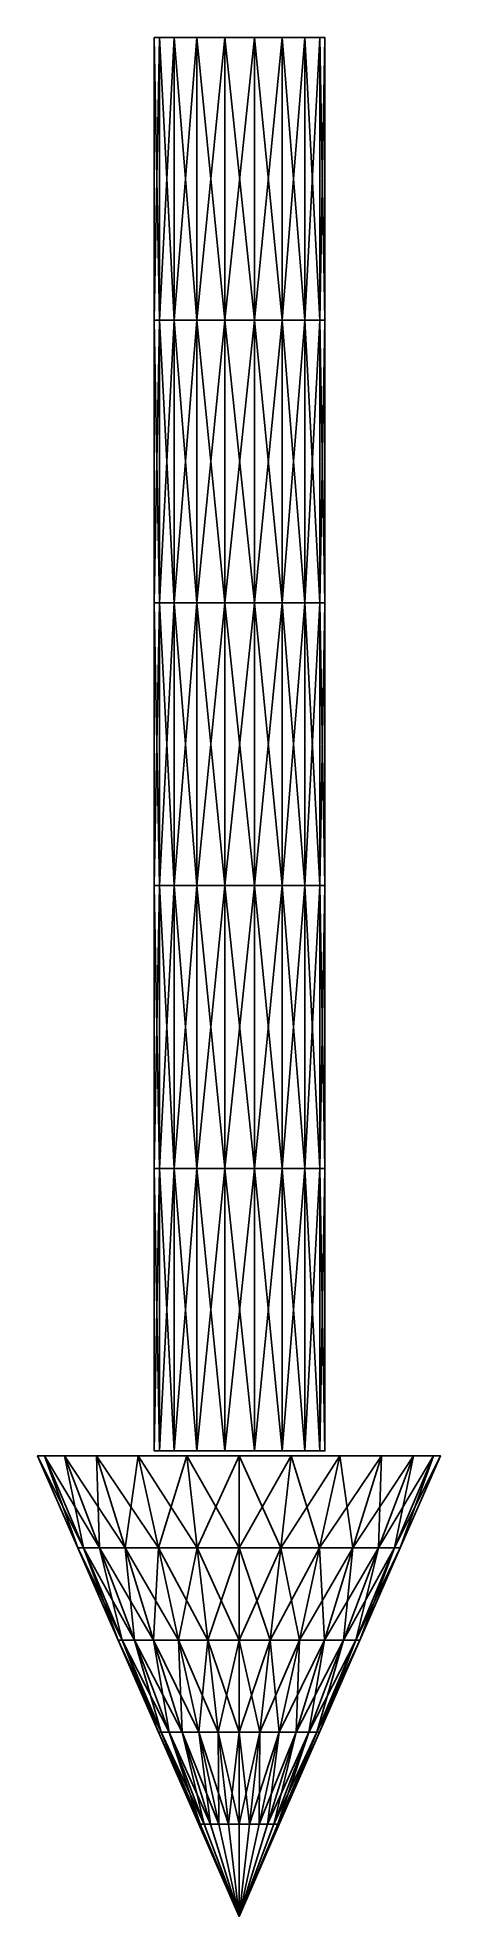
# Model space of a CAD drawing. Header units: inches. Extents: x -21 to 21, y -196 to 0.
import ezdxf

# ---------------------------------------------------------------- set-up
doc = ezdxf.new("R2010")
doc.units = ezdxf.units.IN
doc.header["$MEASUREMENT"] = 0
doc.layers.get('0').update_dxf_attribs({"color": 136, "true_color": 0x068671})

msp = doc.modelspace()

# ---------------------------------------------------------------- meshes
at = {"color": 13, "true_color": 0xe05656}
mesh = msp.add_polyface(dxfattribs=at)
corners = [(0.03, 0.04, 0.01), (8.96, 0.04, 0.01), (8.43, 0.04, 3.06), (6.87, 0.04, 5.75), (4.5, 0.04, 7.74), (1.58, 0.04, 8.8), (-1.52, 0.04, 8.8), (-4.44, 0.04, 7.74), (-6.81, 0.04, 5.75), (-8.36, 0.04, 3.06), (-8.9, 0.04, 0.01), (-8.36, 0.04, -3.05), (-6.81, 0.04, -5.74), (-4.44, 0.04, -7.73), (-1.52, 0.04, -8.79), (1.58, 0.04, -8.79), (4.5, 0.04, -7.73), (6.87, 0.04, -5.74), (8.43, 0.04, -3.05), (8.96, -29.53, 0.01), (8.43, -29.53, 3.06), (6.87, -29.53, 5.75), (4.5, -29.53, 7.74), (1.58, -29.53, 8.8), (-1.52, -29.53, 8.8), (-4.44, -29.53, 7.74), (-6.81, -29.53, 5.75), (-8.36, -29.53, 3.06), (-8.9, -29.53, 0.01), (-8.36, -29.53, -3.05), (-6.81, -29.53, -5.74), (-4.44, -29.53, -7.73), (-1.52, -29.53, -8.79), (1.58, -29.53, -8.79), (4.5, -29.53, -7.73), (6.87, -29.53, -5.74), (8.43, -29.53, -3.05), (8.96, -59.09, 0.01), (8.43, -59.09, 3.06), (6.87, -59.09, 5.75), (4.5, -59.09, 7.74), (1.58, -59.09, 8.8), (-1.52, -59.09, 8.8), (-4.44, -59.09, 7.74), (-6.81, -59.09, 5.75), (-8.36, -59.09, 3.06), (-8.9, -59.09, 0.01), (-8.36, -59.09, -3.05), (-6.81, -59.09, -5.74), (-4.44, -59.09, -7.73), (-1.52, -59.09, -8.79), (1.58, -59.09, -8.79), (4.5, -59.09, -7.73), (6.87, -59.09, -5.74), (8.43, -59.09, -3.05), (8.96, -88.66, 0.01), (8.43, -88.66, 3.06), (6.87, -88.66, 5.75), (4.5, -88.66, 7.74), (1.58, -88.66, 8.8), (-1.52, -88.66, 8.8), (-4.44, -88.66, 7.74), (-6.81, -88.66, 5.75), (-8.36, -88.66, 3.06), (-8.9, -88.66, 0.01), (-8.36, -88.66, -3.05), (-6.81, -88.66, -5.74), (-4.44, -88.66, -7.73), (-1.52, -88.66, -8.79), (1.58, -88.66, -8.79), (4.5, -88.66, -7.73), (6.87, -88.66, -5.74), (8.43, -88.66, -3.05), (8.96, -118.23, 0.01), (8.43, -118.23, 3.06), (6.87, -118.23, 5.75), (4.5, -118.23, 7.74), (1.58, -118.23, 8.8), (-1.52, -118.23, 8.8), (-4.44, -118.23, 7.74), (-6.81, -118.23, 5.75), (-8.36, -118.23, 3.06), (-8.9, -118.23, 0.01), (-8.36, -118.23, -3.05), (-6.81, -118.23, -5.74), (-4.44, -118.23, -7.73), (-1.52, -118.23, -8.79), (1.58, -118.23, -8.79), (4.5, -118.23, -7.73), (6.87, -118.23, -5.74), (8.43, -118.23, -3.05), (8.96, -147.79, 0.01), (8.43, -147.79, 3.06), (6.87, -147.79, 5.75), (4.5, -147.79, 7.74), (1.58, -147.79, 8.8), (-1.52, -147.79, 8.8), (-4.44, -147.79, 7.74), (-6.81, -147.79, 5.75), (-8.36, -147.79, 3.06), (-8.9, -147.79, 0.01), (-8.36, -147.79, -3.05), (-6.81, -147.79, -5.74), (-4.44, -147.79, -7.73), (-1.52, -147.79, -8.79), (1.58, -147.79, -8.79), (4.5, -147.79, -7.73), (6.87, -147.79, -5.74), (8.43, -147.79, -3.05), (0.03, -147.79, 0.01)]
mesh.append_faces([[corners[k] for k in face] for face in [(0, 2, 1, 0), (0, 3, 2, 0), (0, 4, 3, 0), (0, 5, 4, 0), (0, 6, 5, 0), (0, 7, 6, 0), (0, 8, 7, 0), (0, 9, 8, 0), (0, 10, 9, 0), (0, 11, 10, 0), (0, 12, 11, 0), (0, 13, 12, 0), (0, 14, 13, 0), (0, 15, 14, 0), (0, 16, 15, 0), (0, 17, 16, 0), (0, 18, 17, 0), (0, 1, 18, 0), (109, 91, 92, 109), (109, 92, 93, 109), (109, 93, 94, 109), (109, 94, 95, 109), (109, 95, 96, 109), (109, 96, 97, 109), (109, 97, 98, 109), (109, 98, 99, 109), (109, 99, 100, 109), (109, 100, 101, 109), (109, 101, 102, 109), (109, 102, 103, 109), (109, 103, 104, 109), (109, 104, 105, 109), (109, 105, 106, 109), (109, 106, 107, 109), (109, 107, 108, 109), (109, 108, 91, 109)]], dxfattribs={"vtx0": -1, "vtx2": -1, "vtx3": -1, "color": 13})
mesh.append_faces([[corners[k] for k in face] for face in [(1, 20, 19, 1), (2, 21, 20, 2), (3, 22, 21, 3), (4, 23, 22, 4), (5, 24, 23, 5), (6, 25, 24, 6), (7, 26, 25, 7), (8, 27, 26, 8), (9, 28, 27, 9), (10, 29, 28, 10), (11, 30, 29, 11), (12, 31, 30, 12), (13, 32, 31, 13), (14, 33, 32, 14), (15, 34, 33, 15), (16, 35, 34, 16), (17, 36, 35, 17), (18, 19, 36, 18), (19, 38, 37, 19), (20, 39, 38, 20), (21, 40, 39, 21), (22, 41, 40, 22), (23, 42, 41, 23), (24, 43, 42, 24), (25, 44, 43, 25), (26, 45, 44, 26), (27, 46, 45, 27), (28, 47, 46, 28), (29, 48, 47, 29), (30, 49, 48, 30), (31, 50, 49, 31), (32, 51, 50, 32), (33, 52, 51, 33), (34, 53, 52, 34), (35, 54, 53, 35), (36, 37, 54, 36), (37, 56, 55, 37), (38, 57, 56, 38), (39, 58, 57, 39), (40, 59, 58, 40), (41, 60, 59, 41), (42, 61, 60, 42), (43, 62, 61, 43), (44, 63, 62, 44), (45, 64, 63, 45), (46, 65, 64, 46), (47, 66, 65, 47), (48, 67, 66, 48), (49, 68, 67, 49), (50, 69, 68, 50), (51, 70, 69, 51), (52, 71, 70, 52), (53, 72, 71, 53), (54, 55, 72, 54), (55, 74, 73, 55), (56, 75, 74, 56), (57, 76, 75, 57), (58, 77, 76, 58), (59, 78, 77, 59), (60, 79, 78, 60), (61, 80, 79, 61), (62, 81, 80, 62), (63, 82, 81, 63), (64, 83, 82, 64), (65, 84, 83, 65), (66, 85, 84, 66), (67, 86, 85, 67), (68, 87, 86, 68), (69, 88, 87, 69), (70, 89, 88, 70), (71, 90, 89, 71), (72, 73, 90, 72), (73, 92, 91, 73), (74, 93, 92, 74), (75, 94, 93, 75), (76, 95, 94, 76), (77, 96, 95, 77), (78, 97, 96, 78), (79, 98, 97, 79), (80, 99, 98, 80), (81, 100, 99, 81), (82, 101, 100, 82), (83, 102, 101, 83), (84, 103, 102, 84), (85, 104, 103, 85), (86, 105, 104, 86), (87, 106, 105, 87), (88, 107, 106, 88), (89, 108, 107, 89), (90, 91, 108, 90)]], dxfattribs={"vtx0": -1, "vtx3": -1, "color": 13})
mesh.append_faces([[corners[k] for k in face] for face in [(1, 2, 20, 1), (2, 3, 21, 2), (3, 4, 22, 3), (4, 5, 23, 4), (5, 6, 24, 5), (6, 7, 25, 6), (7, 8, 26, 7), (8, 9, 27, 8), (9, 10, 28, 9), (10, 11, 29, 10), (11, 12, 30, 11), (12, 13, 31, 12), (13, 14, 32, 13), (14, 15, 33, 14), (15, 16, 34, 15), (16, 17, 35, 16), (17, 18, 36, 17), (18, 1, 19, 18), (19, 20, 38, 19), (20, 21, 39, 20), (21, 22, 40, 21), (22, 23, 41, 22), (23, 24, 42, 23), (24, 25, 43, 24), (25, 26, 44, 25), (26, 27, 45, 26), (27, 28, 46, 27), (28, 29, 47, 28), (29, 30, 48, 29), (30, 31, 49, 30), (31, 32, 50, 31), (32, 33, 51, 32), (33, 34, 52, 33), (34, 35, 53, 34), (35, 36, 54, 35), (36, 19, 37, 36), (37, 38, 56, 37), (38, 39, 57, 38), (39, 40, 58, 39), (40, 41, 59, 40), (41, 42, 60, 41), (42, 43, 61, 42), (43, 44, 62, 43), (44, 45, 63, 44), (45, 46, 64, 45), (46, 47, 65, 46), (47, 48, 66, 47), (48, 49, 67, 48), (49, 50, 68, 49), (50, 51, 69, 50), (51, 52, 70, 51), (52, 53, 71, 52), (53, 54, 72, 53), (54, 37, 55, 54), (55, 56, 74, 55), (56, 57, 75, 56), (57, 58, 76, 57), (58, 59, 77, 58), (59, 60, 78, 59), (60, 61, 79, 60), (61, 62, 80, 61), (62, 63, 81, 62), (63, 64, 82, 63), (64, 65, 83, 64), (65, 66, 84, 65), (66, 67, 85, 66), (67, 68, 86, 67), (68, 69, 87, 68), (69, 70, 88, 69), (70, 71, 89, 70), (71, 72, 90, 71), (72, 55, 73, 72), (73, 74, 92, 73), (74, 75, 93, 74), (75, 76, 94, 75), (76, 77, 95, 76), (77, 78, 96, 77), (78, 79, 97, 78), (79, 80, 98, 79), (80, 81, 99, 80), (81, 82, 100, 81), (82, 83, 101, 82), (83, 84, 102, 83), (84, 85, 103, 84), (85, 86, 104, 85), (86, 87, 105, 86), (87, 88, 106, 87), (88, 89, 107, 88), (89, 90, 108, 89), (90, 73, 91, 90)]], dxfattribs={"vtx2": -1, "vtx3": -1, "color": 13})
at = {"color": 53, "true_color": 0xe0c657}
mesh = msp.add_polyface(dxfattribs=at)
corners = [(-0.03, -148.28, 0.02), (-5.48, -148.28, 20.37), (-0.03, -148.28, 21.08), (-10.56, -148.28, 18.26), (-14.92, -148.28, 14.92), (-18.27, -148.28, 10.55), (-20.37, -148.28, 5.48), (-21.09, -148.28, 0.02), (-20.37, -148.28, -5.43), (-18.27, -148.28, -10.51), (-14.92, -148.28, -14.87), (-10.56, -148.28, -18.21), (-5.48, -148.28, -20.32), (-0.03, -148.28, -21.04), (-4.39, -157.92, 16.3), (-0.03, -157.92, 16.87), (-8.45, -157.92, 14.62), (-11.94, -157.92, 11.94), (-14.62, -157.92, 8.45), (-16.3, -157.92, 4.39), (-16.88, -157.92, 0.02), (-16.3, -157.92, -4.34), (-14.62, -157.92, -8.4), (-11.94, -157.92, -11.89), (-8.45, -157.92, -14.57), (-4.39, -157.92, -16.25), (-0.03, -157.92, -16.82)]
mesh.append_faces([[corners[k] for k in face] for face in [(0, 1, 2, 0), (0, 3, 1, 0), (0, 4, 3, 0), (0, 5, 4, 0), (0, 6, 5, 0), (0, 7, 6, 0), (0, 8, 7, 0), (0, 9, 8, 0), (0, 10, 9, 0), (0, 11, 10, 0), (0, 12, 11, 0), (0, 13, 12, 0)]], dxfattribs={"vtx0": -1, "vtx2": -1, "vtx3": -1, "color": 53})
mesh.append_faces([[corners[k] for k in face] for face in [(2, 14, 15, 2), (1, 16, 14, 1), (3, 17, 16, 3), (4, 18, 17, 4), (5, 19, 18, 5), (6, 20, 19, 6), (7, 21, 20, 7), (8, 22, 21, 8), (9, 23, 22, 9), (10, 24, 23, 10), (11, 25, 24, 11), (12, 26, 25, 12)]], dxfattribs={"vtx0": -1, "vtx3": -1, "color": 53})
mesh.append_faces([[corners[k] for k in face] for face in [(2, 1, 14, 2), (1, 3, 16, 1), (3, 4, 17, 3), (4, 5, 18, 4), (5, 6, 19, 5), (6, 7, 20, 6), (7, 8, 21, 7), (8, 9, 22, 8), (9, 10, 23, 9), (10, 11, 24, 10), (11, 12, 25, 11), (12, 13, 26, 12)]], dxfattribs={"vtx2": -1, "vtx3": -1, "color": 53})
mesh = msp.add_polyface(dxfattribs=at)
corners = [(-0.03, -148.28, 0.02), (20.31, -148.28, 5.48), (21.03, -148.28, 0.02), (18.21, -148.28, 10.55), (14.86, -148.28, 14.92), (10.5, -148.28, 18.26), (5.42, -148.28, 20.37), (-0.03, -148.28, 21.08), (5.42, -148.28, -20.32), (-0.03, -148.28, -21.04), (10.5, -148.28, -18.21), (14.86, -148.28, -14.87), (18.21, -148.28, -10.51), (20.31, -148.28, -5.43), (16.24, -157.92, 4.39), (16.82, -157.92, 0.02), (14.56, -157.92, 8.45), (11.88, -157.92, 11.94), (8.39, -157.92, 14.62), (4.33, -157.92, 16.3), (-0.03, -157.92, 16.87), (4.33, -157.92, -16.25), (-0.03, -157.92, -16.82), (8.39, -157.92, -14.57), (11.88, -157.92, -11.89), (14.56, -157.92, -8.4), (16.24, -157.92, -4.34)]
mesh.append_faces([[corners[k] for k in face] for face in [(0, 1, 2, 0), (0, 3, 1, 0), (0, 4, 3, 0), (0, 5, 4, 0), (0, 6, 5, 0), (0, 7, 6, 0), (0, 8, 9, 0), (0, 10, 8, 0), (0, 11, 10, 0), (0, 12, 11, 0), (0, 13, 12, 0), (0, 2, 13, 0)]], dxfattribs={"vtx0": -1, "vtx2": -1, "vtx3": -1, "color": 53})
mesh.append_faces([[corners[k] for k in face] for face in [(2, 14, 15, 2), (1, 16, 14, 1), (3, 17, 16, 3), (4, 18, 17, 4), (5, 19, 18, 5), (6, 20, 19, 6), (9, 21, 22, 9), (8, 23, 21, 8), (10, 24, 23, 10), (11, 25, 24, 11), (12, 26, 25, 12), (13, 15, 26, 13)]], dxfattribs={"vtx0": -1, "vtx3": -1, "color": 53})
mesh.append_faces([[corners[k] for k in face] for face in [(2, 1, 14, 2), (1, 3, 16, 1), (3, 4, 17, 3), (4, 5, 18, 4), (5, 6, 19, 5), (6, 7, 20, 6), (9, 8, 21, 9), (8, 10, 23, 8), (10, 11, 24, 10), (11, 12, 25, 11), (12, 13, 26, 12), (13, 2, 15, 13)]], dxfattribs={"vtx2": -1, "vtx3": -1, "color": 53})
mesh = msp.add_polyface(dxfattribs=at)
corners = [(-0.03, -157.92, 16.87), (-3.3, -167.56, 12.23), (-0.03, -167.56, 12.66), (-4.39, -157.92, 16.3), (-6.35, -167.56, 10.97), (-8.45, -157.92, 14.62), (-8.97, -167.56, 8.96), (-11.94, -157.92, 11.94), (-10.97, -167.56, 6.34), (-14.62, -157.92, 8.45), (-12.24, -167.56, 3.29), (-16.3, -157.92, 4.39), (-12.67, -167.56, 0.02), (-16.88, -157.92, 0.02), (-12.24, -167.56, -3.25), (-16.3, -157.92, -4.34), (-10.97, -167.56, -6.29), (-14.62, -157.92, -8.4), (-8.97, -167.56, -8.91), (-11.94, -157.92, -11.89), (-6.35, -167.56, -10.92), (-8.45, -157.92, -14.57), (-3.3, -167.56, -12.18), (-4.39, -157.92, -16.25), (-0.03, -167.56, -12.61), (-0.03, -157.92, -16.82), (-2.21, -177.2, 8.16), (-4.24, -177.2, 7.32), (-5.99, -177.2, 5.98), (-7.33, -177.2, 4.24), (-8.17, -177.2, 2.2), (-8.45, -177.2, 0.02), (-8.17, -177.2, -2.16), (-7.33, -177.2, -4.19), (-5.99, -177.2, -5.93), (-4.24, -177.2, -7.27), (-2.21, -177.2, -8.11), (-0.03, -177.2, -8.4)]
mesh.append_faces([[corners[k] for k in face] for face in [(0, 1, 2, 0), (3, 4, 1, 3), (5, 6, 4, 5), (7, 8, 6, 7), (9, 10, 8, 9), (11, 12, 10, 11), (13, 14, 12, 13), (15, 16, 14, 15), (17, 18, 16, 17), (19, 20, 18, 19), (21, 22, 20, 21), (23, 24, 22, 23)]], dxfattribs={"vtx0": -1, "vtx3": -1, "color": 53})
mesh.append_faces([[corners[k] for k in face] for face in [(0, 3, 1, 0), (3, 5, 4, 3), (5, 7, 6, 5), (7, 9, 8, 7), (9, 11, 10, 9), (11, 13, 12, 11), (13, 15, 14, 13), (15, 17, 16, 15), (17, 19, 18, 17), (19, 21, 20, 19), (21, 23, 22, 21), (23, 25, 24, 23), (2, 1, 26, 2), (1, 4, 27, 1), (4, 6, 28, 4), (6, 8, 29, 6), (8, 10, 30, 8), (10, 12, 31, 10), (12, 14, 32, 12), (14, 16, 33, 14), (16, 18, 34, 16), (18, 20, 35, 18), (20, 22, 36, 20), (22, 24, 37, 22)]], dxfattribs={"vtx2": -1, "vtx3": -1, "color": 53})
mesh = msp.add_polyface(dxfattribs=at)
corners = [(16.82, -157.92, 0.02), (12.18, -167.56, 3.29), (12.61, -167.56, 0.02), (16.24, -157.92, 4.39), (10.91, -167.56, 6.34), (14.56, -157.92, 8.45), (8.9, -167.56, 8.96), (11.88, -157.92, 11.94), (6.29, -167.56, 10.97), (8.39, -157.92, 14.62), (3.24, -167.56, 12.23), (4.33, -157.92, 16.3), (-0.03, -167.56, 12.66), (-0.03, -157.92, 16.87), (-0.03, -157.92, -16.82), (3.24, -167.56, -12.18), (-0.03, -167.56, -12.61), (4.33, -157.92, -16.25), (6.29, -167.56, -10.92), (8.39, -157.92, -14.57), (8.9, -167.56, -8.91), (11.88, -157.92, -11.89), (10.91, -167.56, -6.29), (14.56, -157.92, -8.4), (12.18, -167.56, -3.25), (16.24, -157.92, -4.34), (8.11, -177.2, 2.2), (7.27, -177.2, 4.24), (5.93, -177.2, 5.98), (4.18, -177.2, 7.32), (2.15, -177.2, 8.16), (-0.03, -177.2, 8.45), (2.15, -177.2, -8.11), (4.18, -177.2, -7.27), (5.93, -177.2, -5.93), (7.27, -177.2, -4.19), (8.11, -177.2, -2.16), (8.39, -177.2, 0.02)]
mesh.append_faces([[corners[k] for k in face] for face in [(0, 1, 2, 0), (3, 4, 1, 3), (5, 6, 4, 5), (7, 8, 6, 7), (9, 10, 8, 9), (11, 12, 10, 11), (14, 15, 16, 14), (17, 18, 15, 17), (19, 20, 18, 19), (21, 22, 20, 21), (23, 24, 22, 23), (25, 2, 24, 25)]], dxfattribs={"vtx0": -1, "vtx3": -1, "color": 53})
mesh.append_faces([[corners[k] for k in face] for face in [(0, 3, 1, 0), (3, 5, 4, 3), (5, 7, 6, 5), (7, 9, 8, 7), (9, 11, 10, 9), (11, 13, 12, 11), (14, 17, 15, 14), (17, 19, 18, 17), (19, 21, 20, 19), (21, 23, 22, 21), (23, 25, 24, 23), (25, 0, 2, 25), (2, 1, 26, 2), (1, 4, 27, 1), (4, 6, 28, 4), (6, 8, 29, 6), (8, 10, 30, 8), (10, 12, 31, 10), (16, 15, 32, 16), (15, 18, 33, 15), (18, 20, 34, 18), (20, 22, 35, 20), (22, 24, 36, 22), (24, 2, 37, 24)]], dxfattribs={"vtx2": -1, "vtx3": -1, "color": 53})
mesh = msp.add_polyface(dxfattribs=at)
corners = [(-0.03, -167.56, 12.66), (-2.21, -177.2, 8.16), (-0.03, -177.2, 8.45), (-3.3, -167.56, 12.23), (-4.24, -177.2, 7.32), (-6.35, -167.56, 10.97), (-5.99, -177.2, 5.98), (-8.97, -167.56, 8.96), (-7.33, -177.2, 4.24), (-10.97, -167.56, 6.34), (-8.17, -177.2, 2.2), (-12.24, -167.56, 3.29), (-8.45, -177.2, 0.02), (-12.67, -167.56, 0.02), (-8.17, -177.2, -2.16), (-12.24, -167.56, -3.25), (-7.33, -177.2, -4.19), (-10.97, -167.56, -6.29), (-5.99, -177.2, -5.93), (-8.97, -167.56, -8.91), (-4.24, -177.2, -7.27), (-6.35, -167.56, -10.92), (-2.21, -177.2, -8.11), (-3.3, -167.56, -12.18), (-0.03, -177.2, -8.4), (-1.12, -186.83, 4.09), (-0.03, -186.83, 4.24), (-2.14, -186.83, 3.67), (-3.01, -186.83, 3), (-3.68, -186.83, 2.13), (-4.1, -186.83, 1.11), (-4.24, -186.83, 0.02), (-4.1, -186.83, -1.07), (-3.68, -186.83, -2.08), (-3.01, -186.83, -2.95), (-2.14, -186.83, -3.62), (-1.12, -186.83, -4.04), (-0.03, -186.83, -4.19)]
mesh.append_faces([[corners[k] for k in face] for face in [(0, 1, 2, 0), (3, 4, 1, 3), (5, 6, 4, 5), (7, 8, 6, 7), (9, 10, 8, 9), (11, 12, 10, 11), (13, 14, 12, 13), (15, 16, 14, 15), (17, 18, 16, 17), (19, 20, 18, 19), (21, 22, 20, 21), (23, 24, 22, 23), (2, 25, 26, 2), (1, 27, 25, 1), (4, 28, 27, 4), (6, 29, 28, 6), (8, 30, 29, 8), (10, 31, 30, 10), (12, 32, 31, 12), (14, 33, 32, 14), (16, 34, 33, 16), (18, 35, 34, 18), (20, 36, 35, 20), (22, 37, 36, 22)]], dxfattribs={"vtx0": -1, "vtx3": -1, "color": 53})
mesh.append_faces([[corners[k] for k in face] for face in [(2, 1, 25, 2), (1, 4, 27, 1), (4, 6, 28, 4), (6, 8, 29, 6), (8, 10, 30, 8), (10, 12, 31, 10), (12, 14, 32, 12), (14, 16, 33, 14), (16, 18, 34, 16), (18, 20, 35, 18), (20, 22, 36, 20), (22, 24, 37, 22)]], dxfattribs={"vtx2": -1, "vtx3": -1, "color": 53})
mesh = msp.add_polyface(dxfattribs=at)
corners = [(12.61, -167.56, 0.02), (8.11, -177.2, 2.2), (8.39, -177.2, 0.02), (12.18, -167.56, 3.29), (7.27, -177.2, 4.24), (10.91, -167.56, 6.34), (5.93, -177.2, 5.98), (8.9, -167.56, 8.96), (4.18, -177.2, 7.32), (6.29, -167.56, 10.97), (2.15, -177.2, 8.16), (3.24, -167.56, 12.23), (-0.03, -177.2, 8.45), (-0.03, -167.56, -12.61), (2.15, -177.2, -8.11), (-0.03, -177.2, -8.4), (3.24, -167.56, -12.18), (4.18, -177.2, -7.27), (6.29, -167.56, -10.92), (5.93, -177.2, -5.93), (8.9, -167.56, -8.91), (7.27, -177.2, -4.19), (10.91, -167.56, -6.29), (8.11, -177.2, -2.16), (12.18, -167.56, -3.25), (4.04, -186.83, 1.11), (4.18, -186.83, 0.02), (3.62, -186.83, 2.13), (2.95, -186.83, 3), (2.08, -186.83, 3.67), (1.06, -186.83, 4.09), (-0.03, -186.83, 4.24), (1.06, -186.83, -4.04), (-0.03, -186.83, -4.19), (2.08, -186.83, -3.62), (2.95, -186.83, -2.95), (3.62, -186.83, -2.08), (4.04, -186.83, -1.07)]
mesh.append_faces([[corners[k] for k in face] for face in [(0, 1, 2, 0), (3, 4, 1, 3), (5, 6, 4, 5), (7, 8, 6, 7), (9, 10, 8, 9), (11, 12, 10, 11), (13, 14, 15, 13), (16, 17, 14, 16), (18, 19, 17, 18), (20, 21, 19, 20), (22, 23, 21, 22), (24, 2, 23, 24), (2, 25, 26, 2), (1, 27, 25, 1), (4, 28, 27, 4), (6, 29, 28, 6), (8, 30, 29, 8), (10, 31, 30, 10), (15, 32, 33, 15), (14, 34, 32, 14), (17, 35, 34, 17), (19, 36, 35, 19), (21, 37, 36, 21), (23, 26, 37, 23)]], dxfattribs={"vtx0": -1, "vtx3": -1, "color": 53})
mesh.append_faces([[corners[k] for k in face] for face in [(2, 1, 25, 2), (1, 4, 27, 1), (4, 6, 28, 4), (6, 8, 29, 6), (8, 10, 30, 8), (10, 12, 31, 10), (15, 14, 32, 15), (14, 17, 34, 14), (17, 19, 35, 17), (19, 21, 36, 19), (21, 23, 37, 21), (23, 2, 26, 23)]], dxfattribs={"vtx2": -1, "vtx3": -1, "color": 53})
mesh = msp.add_polyface(dxfattribs=at)
corners = [(4.18, -186.83, 0.02), (4.04, -186.83, 1.11), (-0.03, -196.47, 0.02), (3.62, -186.83, 2.13), (-0.03, -196.47, 0.02), (2.95, -186.83, 3), (-0.03, -196.47, 0.02), (2.08, -186.83, 3.67), (-0.03, -196.47, 0.02), (1.06, -186.83, 4.09), (-0.03, -196.47, 0.02), (-0.03, -186.83, 4.24), (-0.03, -196.47, 0.02), (-1.12, -186.83, 4.09), (-0.03, -196.47, 0.02), (-2.14, -186.83, 3.67), (-0.03, -196.47, 0.02), (-3.01, -186.83, 3), (-0.03, -196.47, 0.02), (-3.68, -186.83, 2.13), (-0.03, -196.47, 0.02), (-4.1, -186.83, 1.11), (-0.03, -196.47, 0.02), (-4.24, -186.83, 0.02), (-0.03, -196.47, 0.02), (-0.03, -196.47, 0.02), (-4.1, -186.83, -1.07), (-0.03, -196.47, 0.02), (-3.68, -186.83, -2.08), (-0.03, -196.47, 0.02), (-3.01, -186.83, -2.95), (-0.03, -196.47, 0.02), (-2.14, -186.83, -3.62), (-0.03, -196.47, 0.02), (-1.12, -186.83, -4.04), (-0.03, -196.47, 0.02), (-0.03, -186.83, -4.19), (-0.03, -196.47, 0.02), (1.06, -186.83, -4.04), (-0.03, -196.47, 0.02), (2.08, -186.83, -3.62), (-0.03, -196.47, 0.02), (2.95, -186.83, -2.95), (-0.03, -196.47, 0.02), (3.62, -186.83, -2.08), (-0.03, -196.47, 0.02), (4.04, -186.83, -1.07), (-0.03, -196.47, 0.02)]
mesh.append_faces([[corners[k] for k in face] for face in [(23, 25, 24, 23), (26, 27, 25, 26), (28, 29, 27, 28), (30, 31, 29, 30), (32, 33, 31, 32), (34, 35, 33, 34), (36, 37, 35, 36), (38, 39, 37, 38), (40, 41, 39, 40), (42, 43, 41, 42), (44, 45, 43, 44), (46, 47, 45, 46)]], dxfattribs={"vtx0": -1, "vtx3": -1, "color": 53})
mesh.append_faces([[corners[k] for k in face] for face in [(0, 1, 2, 0), (1, 3, 4, 1), (3, 5, 6, 3), (5, 7, 8, 5), (7, 9, 10, 7), (9, 11, 12, 9), (11, 13, 14, 11), (13, 15, 16, 13), (15, 17, 18, 15), (17, 19, 20, 17), (19, 21, 22, 19), (21, 23, 24, 21), (23, 26, 25, 23), (26, 28, 27, 26), (28, 30, 29, 28), (30, 32, 31, 30), (32, 34, 33, 32), (34, 36, 35, 34), (36, 38, 37, 36), (38, 40, 39, 38), (40, 42, 41, 40), (42, 44, 43, 42), (44, 46, 45, 44), (46, 0, 47, 46)]], dxfattribs={"vtx2": -1, "vtx3": -1, "color": 53})
mesh = msp.add_polyface(dxfattribs=at)
corners = [(4.18, -186.83, 0.02), (-0.03, -196.47, 0.02), (-0.03, -196.47, 0.02), (4.04, -186.83, 1.11), (-0.03, -196.47, 0.02), (3.62, -186.83, 2.13), (-0.03, -196.47, 0.02), (2.95, -186.83, 3), (-0.03, -196.47, 0.02), (2.08, -186.83, 3.67), (-0.03, -196.47, 0.02), (1.06, -186.83, 4.09), (-0.03, -196.47, 0.02), (-0.03, -186.83, 4.24), (-0.03, -196.47, 0.02), (-1.12, -186.83, 4.09), (-0.03, -196.47, 0.02), (-2.14, -186.83, 3.67), (-0.03, -196.47, 0.02), (-3.01, -186.83, 3), (-0.03, -196.47, 0.02), (-3.68, -186.83, 2.13), (-0.03, -196.47, 0.02), (-4.1, -186.83, 1.11), (-0.03, -196.47, 0.02), (-0.03, -196.47, 0.02), (-0.03, -196.47, 0.02), (-0.03, -196.47, 0.02), (-0.03, -196.47, 0.02), (-0.03, -196.47, 0.02), (-0.03, -196.47, 0.02), (-0.03, -196.47, 0.02), (-0.03, -196.47, 0.02), (-0.03, -196.47, 0.02), (-0.03, -196.47, 0.02), (-0.03, -196.47, 0.02), (-0.03, -196.47, 0.02)]
mesh.append_faces([[corners[k] for k in face] for face in [(25, 2, 1, 25), (25, 1, 4, 25), (25, 4, 6, 25), (25, 6, 8, 25), (25, 8, 10, 25), (25, 10, 12, 25), (25, 12, 14, 25), (25, 14, 16, 25), (25, 16, 18, 25), (25, 18, 20, 25), (25, 20, 22, 25), (25, 22, 24, 25), (25, 24, 26, 25), (25, 26, 27, 25), (25, 27, 28, 25), (25, 28, 29, 25), (25, 29, 30, 25), (25, 30, 31, 25), (25, 31, 32, 25), (25, 32, 33, 25), (25, 33, 34, 25), (25, 34, 35, 25), (25, 35, 36, 25), (25, 36, 2, 25)]], dxfattribs={"vtx0": -1, "vtx2": -1, "vtx3": -1, "color": 53})
mesh.append_faces([[corners[k] for k in face] for face in [(0, 1, 2, 0), (3, 4, 1, 3), (5, 6, 4, 5), (7, 8, 6, 7), (9, 10, 8, 9), (11, 12, 10, 11), (13, 14, 12, 13), (15, 16, 14, 15), (17, 18, 16, 17), (19, 20, 18, 19), (21, 22, 20, 21), (23, 24, 22, 23)]], dxfattribs={"vtx0": -1, "vtx3": -1, "color": 53})

doc.saveas('drawing.dxf')
